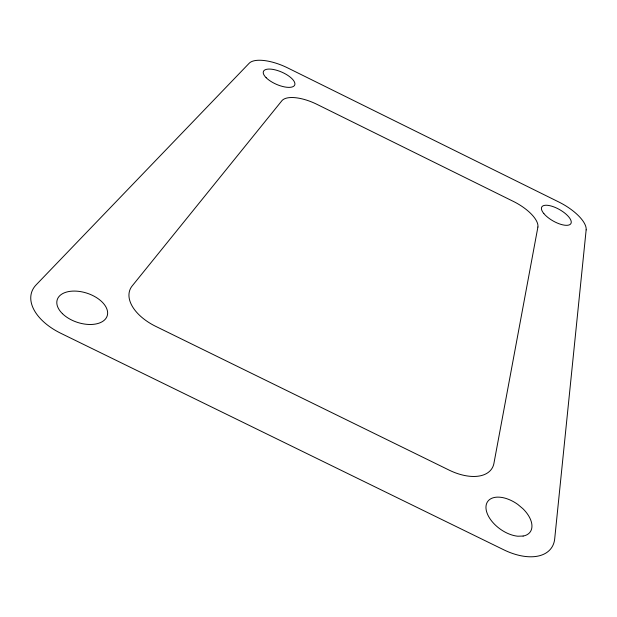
<?xml version="1.0" encoding="UTF-8"?>
<svg xmlns="http://www.w3.org/2000/svg" width="617" height="617" viewBox="0 0 617 617"><rect width="100%" height="100%" fill="white"/><g stroke="black" fill="none" stroke-linecap="round" stroke-linejoin="round"><path stroke-width="0.93" d="M586.15 229.871L554.706 538.788A52.314 30.287 35.6 0 1 503.773 549.801L60.535 333.149A52.522 30.719 18.3 0 1 36.133 284.877L249.114 63.32A33.549 13.15 23.6 0 1 287.723 67.932L558.478 201.828A33.526 13.196 29.4 0 1 586.15 229.871M537.901 227.025L493.862 463.714A43.753 24.773 32.4 0 1 449.716 470.401L155.145 326.077A43.884 25.004 21.3 0 1 131.93 286.249L281.992 100.602A30.919 12.602 24.3 0 1 316.367 104.057L513.807 201.628A30.811 12.533 28.9 0 1 537.901 227.025M523.116 536.05L517.856 536.219A26.145 15.147 35.7 0 1 485.957 507.405A26.145 15.147 35.7 0 1 517.756 504.397L522.877 508.678A26.145 15.147 35.7 0 1 523.116 536.05M62.44 313.667A26.253 15.356 18 0 0 105.939 318.372A26.253 15.356 18 0 0 78.29 291.301A26.253 15.356 18 0 0 62.44 313.667M543.839 213.559A16.759 6.54 29.6 0 0 569.653 224.711A16.759 6.54 29.6 0 0 555.539 207.582A16.759 6.54 29.6 0 0 543.839 213.559M266.143 77.711A17.045 6.664 23.6 0 0 293.468 86.395A17.045 6.664 23.6 0 0 277.611 70.554A17.045 6.664 23.6 0 0 266.143 77.711"/></g></svg>
